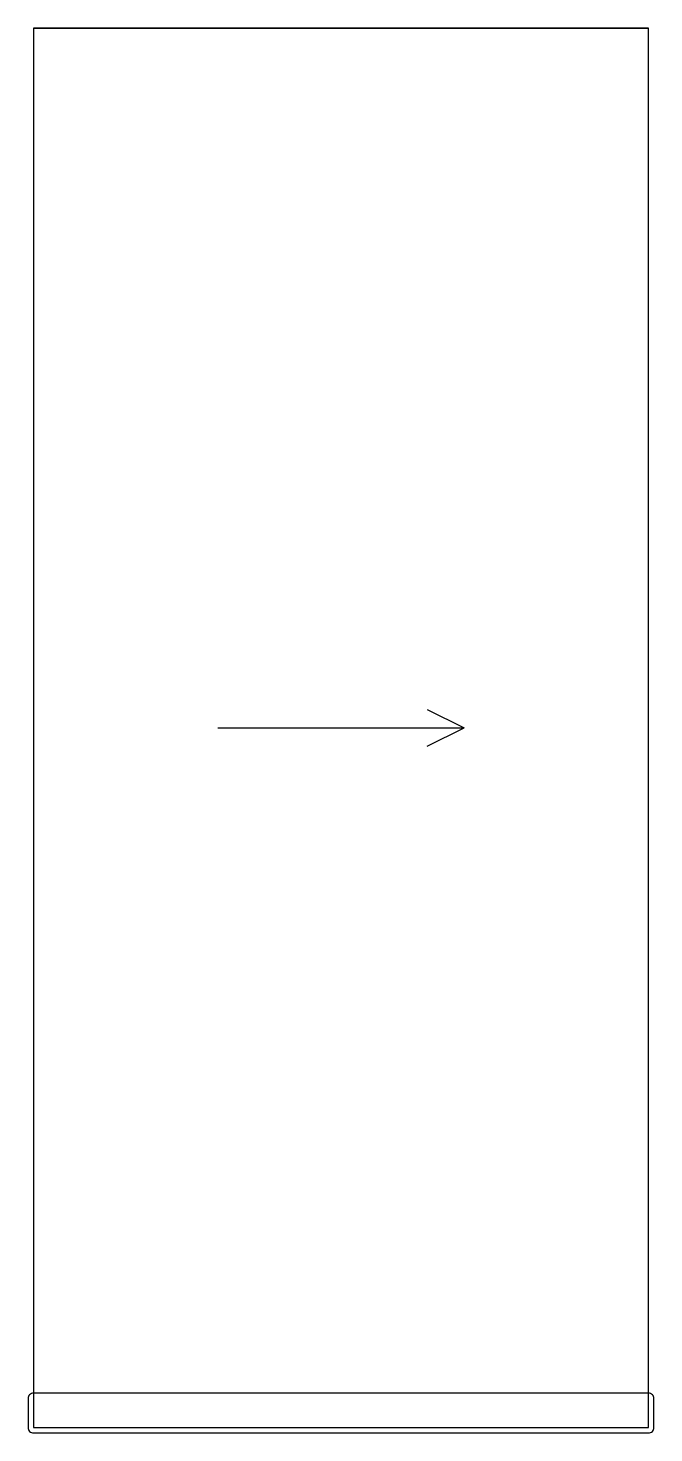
# Model space of a CAD drawing. Header units: millimetres. Extents: x -2 to 234, y -2 to 528.
import ezdxf

# ---------------------------------------------------------------- set-up
doc = ezdxf.new("R2010")
doc.units = ezdxf.units.MM
for name, color, linetype in [('A_SIDE_GROOVE_10', 7, 'Continuous'), ('EDGE_BANDING', 7, 'Continuous'), ('GRAIN_DIRECTION', 3, 'Continuous'), ('OUTSIDE_THROUGH', 7, 'Continuous')]:
    doc.layers.add(name, color=color, linetype=linetype)

msp = doc.modelspace()

# ---------------------------------------------------------------- linework, layer by layer
at = {"layer": 'A_SIDE_GROOVE_10'}
msp.add_lwpolyline([(-0.01, -2.01), (232.01, -2.01, 0.414214), (234.01, -0.01), (234.01, 11, 0.414214), (232.01, 13), (-0.01, 13, 0.414214), (-2.01, 11), (-2.01, -0.01, 0.414214)], format="xyb", close=True, dxfattribs=at)
at = {"layer": 'EDGE_BANDING'}
msp.add_line((0, 528), (232, 528), dxfattribs=at)
at = {"layer": 'GRAIN_DIRECTION'}
for p in [(148.48, 270.96), (69.6, 264), (148.48, 257.04)]:
    msp.add_line(p, (162.4, 264), dxfattribs=at)
at = {"layer": 'OUTSIDE_THROUGH'}
msp.add_lwpolyline([(0, 0), (232, 0), (232, 528), (0, 528)], close=True, dxfattribs=at)

doc.saveas('drawing.dxf')
